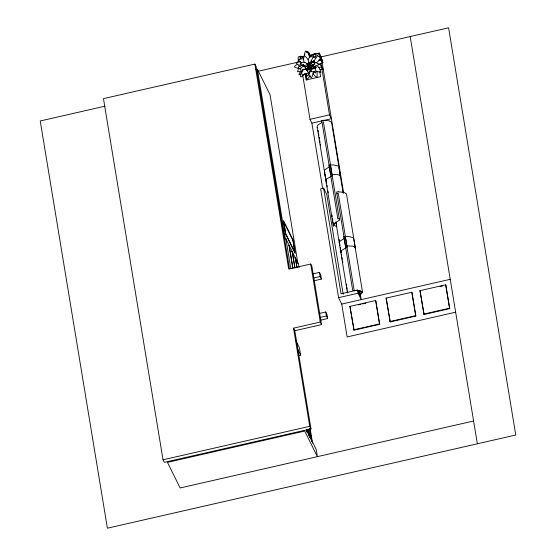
<?xml version="1.0" encoding="UTF-8"?>
<svg xmlns="http://www.w3.org/2000/svg" width="556" height="556" viewBox="0 0 556 556"><rect width="100%" height="100%" fill="white"/><g stroke="black" fill="none" stroke-linecap="round" stroke-linejoin="round"><path stroke-width="0.83" d="M311.951 66.567L311.965 65.045M304.563 55.565C304.354 54.46 305.154 50.214 306.057 51.02L307.961 53.07L309.636 56.907M312.34 66.789L312.493 64.572M310.352 65.413L309.741 66.275L310.352 66.15C317.024 63.599 314.286 65.816 313.403 60.736M313.389 71.481L313.41 73.142L311.631 77.722C310.908 78.146 308.629 74.657 308.893 73.135M312.945 62.411L313.056 61.591M309.991 67.172L310.206 65.879M310.401 65.677L310.707 67.811M312.604 66.254L312.903 64.635M305.126 67.957L306.182 66.122M308.26 59.77L309.129 57.622L310.248 56.809L313.382 56.629L309.574 64.009L308.615 62.341M303.548 66.046L303.743 64.725M309.928 56.26L310.165 55.968L310.338 56.83M313.862 62.856L314.321 61.167L315.023 63.141M303.562 65.935L303.743 65.288M306.62 74.309C305.751 75.477 306.37 79.341 307.287 79.167L310.415 75.866M315.738 56.267L316.107 53.466L313.063 54.328L311.346 55.822M304.431 55.378L304.91 54.161M312.986 62.446L316.482 57.358L313.514 57.011M307.815 65.9L309.539 66.393M310.311 65.226L310.582 64.566M310.088 70.834L307.815 76.269L305.661 73.441M321.146 66.692L323.14 69.152L320.138 69.674M312.84 66.094L313.403 65.135L313.327 65.643L313.223 64.704M312.423 68.2L310.401 69.507L310.039 70.39L310.971 71.237L315.745 72.926L315.662 70.452L315.12 68.736L314.133 67.742M311.395 67.478L311.742 66.915L310.109 67.992L313.647 68.791L313.598 65.643L312.375 65.956L311.242 67.297M317.573 55.92L318.609 53.675L315.224 53.675L313.25 54.808M313.202 67.839L314.008 66.595M313.243 62.265L312.653 61.758L311.589 62.355M313.341 67.742L314.286 66.505M300.177 72.009L298.878 74.726L300.289 74.497M321.695 61.32L322.793 59.853L319.436 59.304M314.036 57.748L315.829 56.121L317.545 56.003L320.937 57.643C321.243 58.672 317.823 61.584 316.51 62.724M314.404 71.14L313.299 71.988M305.828 73.517L303.124 75.387C298.697 80.252 300.073 72.085 302.679 70.911M303.854 57.9L300.761 56.809L300.949 58.484M315.426 66.442L313.792 67.971M307.885 69.681L307.12 70.473L305.863 69.514C302.666 68.756 301.039 72.308 301.998 74.907L307.412 73.371L308.121 72.746M300.052 59.11L300.143 56.587C300.198 55.517 303.326 56.872 304.021 57.609M314.001 67.359L315.516 65.935L314.842 67.436L316.308 67.742M316.183 66.859L315.155 68.513L315.433 68.04L314.453 68.339M311.714 71.029L311.075 71.55L309.629 71.536M335.824 222.449L334.316 224.235L334.385 225.284L336.901 226.778M312.125 68.617L311.513 69.069L311.819 68.409L311.958 68.979M314.39 62.752L315.787 62.237L318.887 64.809L313.375 66.901M314.62 61.09L312.799 61.869M313.667 71.821L314.258 71.474M319.366 64.176L323.175 62.383L320.478 60.514L318.567 60.131M321.931 122.389L317.962 124.989L317.149 126.226L317.191 127.331L326.073 181.193L326.038 180.095L326.852 178.858L332.279 175.647L323.39 121.778M329.166 166.939L325.204 169.538L324.391 170.775L324.426 171.88L333.315 225.75L333.76 226.202L333.058 221.92M314.745 68.346L315.523 67.929M306.419 52.452C308.288 50.054 310.109 54.002 309.845 55.808M307.162 64.128L307.802 63.815L309.039 65.031M310.832 63.488L311.659 63.113C310.491 63.28 310.894 68.645 307.885 65.469L307.26 65.08L308.052 65.045L308.358 64.399L307.579 63.266M336.79 193.912L338.25 193.3L347.139 247.17L341.711 250.374L340.897 251.618L340.932 252.716M297.953 64.308C296.709 64.239 293.874 66.518 294.645 67.123L298.433 68.576M289.53 269.028L256.149 66.65L254.884 64.086L103.465 98.634L163.033 459.791L164.298 462.349L310.999 428.878L294.805 330.716L293.54 328.151L320.27 322.056L321.535 324.614L294.805 330.716M302.235 56.92L303.861 56.545M309.546 55.252L319.29 53.028L321.187 56.872L343.65 193.05M255.732 69.597L257.414 69.208L270.07 94.819L297.912 263.593M104.945 106.203L40.234 120.972L107.405 528.2L515.766 435.028L448.595 27.8L321.187 56.872M257.775 71.335L300.011 61.702M302.735 75.262L309.998 119.311L329.486 114.863L331.383 118.706L324.078 120.374M309.998 119.311L311.895 123.154L322.452 120.742M343.212 294.242L326.775 194.565L323.606 188.164L320.624 188.845L338.576 297.668L341.738 304.069L347.159 336.943L455.649 312.187M292.845 268.499L288.953 244.918L285.895 238.726L285.395 238.837L257.414 69.208M288.668 245.453L289.162 245.342L292.115 251.319L294.895 268.166M292.115 251.319L291.615 251.43L292.324 251.743L295.278 257.72L296.946 267.825M294.784 257.831L295.278 257.72M294.993 258.262L295.493 258.144L298.447 264.121L299.003 267.492M321.535 324.614L311.958 266.574L310.693 264.017L288.689 269.034L254.884 64.086M313.16 273.83L319.464 272.391L320.729 274.956L321.417 279.091L313.827 280.822M313.841 277.972L320.152 276.527L321.417 279.091M360.705 296.438L357.536 290.037L341.036 293.804L323.606 188.164M338.576 297.668L358.064 293.22L361.226 299.621L359.718 290.461M341.738 304.069L450.228 279.314M349.96 306.37L375.634 300.511L375.835 300.907L379.692 324.315L354.019 330.174L349.96 306.37L354.019 330.174M386.142 298.113L411.808 292.254L412.01 292.658L415.867 316.065L390.201 321.924L386.142 298.113L390.201 321.924M319.679 313.362L325.74 311.979L327.004 314.543L327.665 318.539L320.166 320.249M419.995 290.663L445.669 284.804L445.87 285.2L449.728 308.608L424.054 314.467L419.995 290.663L424.054 314.467M358.439 304.876L360.927 304.313M362.582 303.93L365.897 303.18M440.074 286.528L442.555 285.958M320.339 317.358L326.4 315.975L327.665 318.539M353.825 329.777L379.498 323.919L379.692 324.315M389.999 321.521L415.673 315.662L415.867 316.065M423.86 314.07L449.533 308.212L449.728 308.608M298.134 355.652L300.615 355.089L299.42 347.834L295.973 340.849M163.033 459.791L309.734 426.32L310.999 428.878M473.601 421.01L180.123 487.966L167.467 462.363L304.716 431.046L317.372 456.657L316.176 449.401L306.342 429.503M306.502 70.112L307.496 69.959M311.124 68.464L311.707 68.395M318.706 67.554L321.987 66.894L320.013 64.503L317.685 63.537M339.563 218.744L337.853 218.862L328.971 165L333.697 164.951L337.895 165.98M306.69 69.917L308.087 69.834M303.208 69.403L305.473 69.611M306.092 64.281L308.872 63.141C309.317 60.423 305.571 55.524 303.833 55.934L303.298 58.616L304.132 62.237M310.053 69.424L310.873 69.41M306.62 69.986L308.038 69.993M302.026 71.668L297.495 71.654L298.864 67.825M300.08 61.765C299.031 61.334 295.674 62.314 296.251 63.155L299.399 65.962L300.469 66.282M310.178 69.132L310.561 69.159L309.49 69.187L310.269 69.91M308.052 64.204L309.497 64.385M310.929 70.855L308.997 73.573L307.169 70.702L307.371 69.813L308.58 69.09L312.368 69.034M303.312 58.985L301.011 58.818L297.995 60.117L301.679 63.148M357.918 290.586L360.712 291.393L361.588 292.261L361.657 293.304L360.149 295.097L359.454 290.857M316.392 71.258L321.027 72.322L319.012 67.325L317.386 66.511M300.761 56.795C296.786 55.218 297.731 60.291 299.781 61.619M308.288 64.162L308.976 64.35L310.755 67.728M311.263 68.916L311.812 69.069L311.026 68.325L311.846 69.132M308.573 66.769L309.289 67.012M308.844 69.75L306.147 68.722M306.321 69.437L307.614 69.91M352.754 237.502L348.556 236.474L343.83 236.515L352.712 290.385L359.892 290.719L361.643 291.372L362.637 292.81L353.894 239.796M300.991 68.701C293.839 68.576 302.262 63.509 304.716 66.039M307.968 66.074L311.207 67.2L310.074 67.679C308.378 67.033 305.668 71.161 305.327 68.916M310.206 68.339L309.08 66.261L307.642 64.962M304.938 66.428L303.083 64.76M307.1 68.256L308.761 69.305M307.864 70.946L307.343 70.702M307.399 67.999L309.011 69.062L307.795 68.138M310.484 62.884L310.915 63.175M307.85 68.138L308.921 68.923M310.491 56.121L313.563 54.259L313.779 56.976M307.968 68.027L309.748 69.389M305.779 67.213L302.756 66.511C299.587 67.644 298.815 72.509 303.451 69.333L307.593 68.756L307.593 68.166M307.753 67.999L309.358 69.312M307.961 68.464L309.157 69.451M308.219 65.191L309.053 65.935M317.191 127.331L317.636 127.783M324.426 171.88L324.878 172.332M310.811 68.228L311.659 69.152M308.705 67.999L309.636 69.062M309.032 67.679L310.026 68.833M310.234 70.751L310.832 71.502L311.527 71.376L311.2 70.932M309.053 67.387L309.991 68.826M316.267 71.008L317.17 72.454L317.122 77.103L315.134 76.235L312.743 73.559M313.945 60.687L314.64 62.022M308.802 65.698L310.012 67.957M309.616 67.575L310.199 68.673M309.657 65.643L310.748 67.86M309.122 66.247L310.227 68.478M297.217 348.202L300.615 355.089M310.818 70.744L311.117 71.363M310.248 67.742L310.762 68.868M309.226 67.728L309.796 68.986M309.97 67.206L310.644 68.798M311.694 61.931L311.916 62.494L311.124 60.687M310.922 66.206L311.443 67.665M310.693 65.608L311.193 67.234M310.456 66.261L310.901 67.728M309.991 67.026L309.24 66.56L309.324 67.026M311.096 67.929L311.388 69.326M309.456 64.489L308.865 62.48L309.199 64.1M311.145 65.872L311.624 68.492M410.189 36.564L477.354 443.792M445.669 284.804L449.533 308.212M411.808 292.254L415.673 315.662M375.634 300.511L379.498 323.919M338.889 167.419L343.121 193.071M319.29 53.028L320.409 59.805M320.965 63.189L329.486 114.863M357.536 290.037L358.064 293.22M319.783 71.668L320.603 76.665L306.092 79.974L304.994 73.316M354.235 290.864L345.491 237.85L340.063 241.061L339.25 242.298L339.285 243.403M330.632 166.327L339.514 220.197L334.086 223.408L333.273 224.645L333.315 225.75M336.443 223.248L336.727 224.958M339.125 239.49L339.403 241.2M339.737 243.855L340.015 245.564M340.3 247.274L340.578 248.984M340.863 250.693L341.148 252.403M341.426 254.113L341.711 255.823M341.989 257.532L342.274 259.242M342.552 260.952L342.837 262.661M346.36 284.04L346.645 285.749M346.923 287.459L347.208 289.169M347.493 290.878L347.771 292.588M335.859 221.934L347.465 292.991M318.06 130.347L318.345 132.057M318.623 133.767L318.908 135.476M319.186 137.186L319.471 138.896M319.756 140.605L320.034 142.315M320.319 144.025L320.597 145.741M325.302 174.897L325.58 176.606M325.865 178.316L326.143 180.026M326.428 181.736L326.706 183.445M326.991 185.155L327.275 186.865M327.977 191.146L328.262 192.856M331.925 215.082L332.21 216.791M332.488 218.501L332.773 220.211M305.849 73.385L306.947 80.036M311.895 123.154L322.668 188.463M319.464 272.391L320.152 276.527M325.74 311.979L326.4 315.975M310.693 264.017L320.27 322.056M295.493 258.144L297.022 267.415M292.324 251.743L294.965 267.749M289.162 245.342L292.915 268.082M285.895 238.726L290.809 268.527M293.54 328.151L309.734 426.32M310.185 428.725L312.569 443.167M309.623 428.718L311.721 441.464M309.497 428.808L311.464 440.741M308.302 429.225L309.567 436.898M308.142 429.121L309.546 437.621M308.017 429.225L309.143 436.05M306.822 429.649L307.385 433.054M306.662 429.524L307.086 432.075M306.544 429.649L306.822 431.352M311.742 66.275L312.034 68.77M309.629 56.642C309.817 55.35 308.365 51.499 307.35 52.042M353.706 238.399L353.748 238.941M311.756 65.045L311.881 66.581M310.783 62.251L310.804 63.002M300.476 63.606L299.997 64.51L303.506 65.031L307.718 66.609L308.107 65.545L307.072 63.725C305.334 62.077 302.047 61.417 300.476 63.606M323.425 120.304L321.715 120.416L330.605 174.285L337.784 174.619L339.528 175.272L340.522 176.711L331.591 122.299L328.895 120.749L323.425 120.304M338.284 191.827L336.575 191.938L345.464 245.808L352.636 246.141L354.387 246.794L355.381 248.233L346.451 193.822L343.754 192.272L338.284 191.827M292.936 239.796L283.442 220.593L285.687 234.194L295.173 253.397L292.936 239.796M292.873 240.275L283.803 221.927L285.742 233.715L294.812 252.07L292.873 240.275"/></g></svg>
